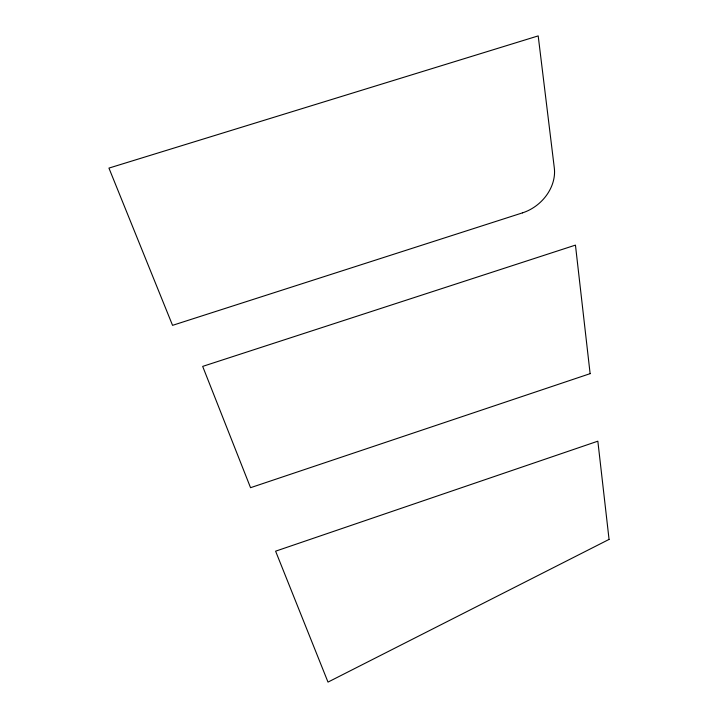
<?xml version="1.0" encoding="UTF-8"?>
<svg xmlns="http://www.w3.org/2000/svg" width="718" height="718" viewBox="0 0 718 718"><rect width="100%" height="100%" fill="white"/><g stroke="black" fill="none" stroke-linecap="round" stroke-linejoin="round"><path stroke-width="1.08" d="M609.061 539.406L328 682.1L275.604 551.182L597.843 441.184L609.061 539.406M590.124 373.656L250.546 487.693L202.673 366.395L575.45 245.116L590.124 373.656M522.471 212.869L172.553 325.344L108.939 168.093L538.195 35.9L554.323 168.066A40.002 32.597 -39.8 0 1 522.471 212.869"/></g></svg>
